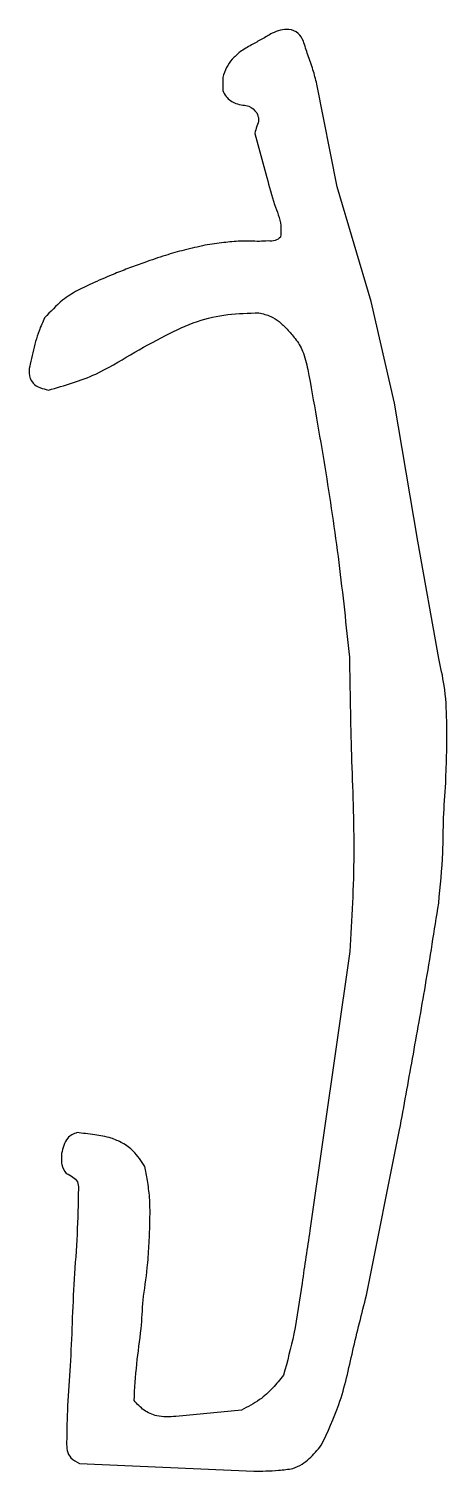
# Model space of a CAD drawing. Extents: x 66 to 98, y 105 to 215.
import ezdxf

# ---------------------------------------------------------------- set-up
doc = ezdxf.new("R2010")
doc.units = 0
doc.layers.add('imagen', color=7, linetype='CONTINUOUS')

msp = doc.modelspace()

# ---------------------------------------------------------------- linework, layer by layer
at = {"layer": 'imagen', "color": 7}
for points in [[(80.701015, 210.972678), (80.701015, 209.981266)], [(97.158469, 166.755659), (95.57221, 175.678375), (93.787666, 186.187353), (92.003123, 193.920375), (89.425449, 202.644809), (87.868741, 210.476457)], [(83.13642, 206.714582), (84.068724, 203.367497)], [(90.392806, 144.436322), (87.348462, 123.203594)], [(91.652606, 118.28158), (94.184232, 130.86651)], [(82.135041, 109.546152), (77.131929, 109.055427)], [(69.795472, 105.486338), (83.080405, 104.891491)]]:
    msp.add_lwpolyline(points, dxfattribs=at)
msp.add_lwpolyline([(67.416082, 187.178767)], close=True, dxfattribs=at)
for points, knots in [([(84.468385, 214.343483), (84.208312, 214.190697), (83.687177, 213.884546), (82.855636, 213.440556), (82.307844, 213.107936), (82.018889, 212.932481)], [0, 0, 0, 0, 0.904828, 1.813092, 2.827047, 2.827047, 2.827047, 2.827047]), ([(86.847775, 213.748633), (86.737053, 213.959188), (86.502032, 214.406114), (85.552478, 214.775415), (84.884957, 214.509456), (84.468385, 214.343483)], [0, 0, 0, 0, 0.696962, 1.479377, 2.778174, 2.778174, 2.778174, 2.778174]), ([(87.868741, 210.476457), (87.779954, 210.840826), (87.597081, 211.591309), (87.18656, 212.660122), (86.958175, 213.393921), (86.847775, 213.748633)], [0, 0, 0, 0, 1.123951, 2.314973, 3.429418, 3.429418, 3.429418, 3.429418]), ([(82.018889, 212.932481), (81.81304, 212.748162), (81.417931, 212.394378), (80.952947, 211.729302), (80.786748, 211.230159), (80.701015, 210.972678)], [0, 0, 0, 0, 0.827629, 1.588565, 2.399309, 2.399309, 2.399309, 2.399309]), ([(80.701015, 209.981266), (80.775227, 209.821559), (80.915088, 209.520579), (81.288696, 209.201969), (81.558699, 209.060111), (81.692427, 208.989851)], [0, 0, 0, 0, 0.522412, 0.984531, 1.438018, 1.438018, 1.438018, 1.438018]), ([(81.692427, 208.989851), (81.873041, 208.943519), (82.199804, 208.859697), (82.821495, 208.819825), (83.108271, 208.491204), (83.289685, 208.283318)], [0, 0, 0, 0, 0.562323, 1.017346, 1.800821, 1.800821, 1.800821, 1.800821]), ([(83.289685, 208.283318), (83.359567, 208.120953), (83.504472, 207.78428), (83.293607, 207.250005), (83.189581, 206.895662), (83.13642, 206.714582)], [0, 0, 0, 0, 0.510204, 1.057932, 1.63037, 1.63037, 1.63037, 1.63037]), ([(84.068724, 203.367497), (84.238979, 202.677937), (84.542677, 201.447914), (85.192752, 199.972152), (85.13414, 199.108782), (85.113746, 198.808369)], [0, 0, 0, 0, 2.138215, 3.814103, 4.708415, 4.708415, 4.708415, 4.708415]), ([(85.113746, 198.808369), (84.981635, 198.709633), (84.699202, 198.498554), (84.115304, 198.544473), (83.721092, 198.51041), (83.506524, 198.491869)], [0, 0, 0, 0, 0.479325, 1.024715, 1.676131, 1.676131, 1.676131, 1.676131]), ([(79.348089, 198.201492), (78.820284, 198.083954), (77.807084, 197.858324), (76.271123, 197.428013), (75.277212, 197.078905), (74.752536, 196.894614)], [0, 0, 0, 0, 1.622047, 3.113757, 4.781712, 4.781712, 4.781712, 4.781712]), ([(83.506524, 198.491869), (83.014858, 198.511877), (82.103802, 198.548951), (80.715211, 198.409701), (79.824493, 198.274047), (79.348089, 198.201492)], [0, 0, 0, 0, 1.474278, 2.731831, 4.177848, 4.177848, 4.177848, 4.177848]), ([(74.752536, 196.894614), (74.368129, 196.758567), (73.603918, 196.488102), (72.318807, 195.980061), (71.426304, 195.590411), (70.903036, 195.361962)], [0, 0, 0, 0, 1.22324, 2.431835, 4.144621, 4.144621, 4.144621, 4.144621]), ([(70.903036, 195.361962), (70.474802, 195.171922), (69.633634, 194.798633), (68.309336, 193.94843), (67.56616, 193.140868), (67.130168, 192.667104)], [0, 0, 0, 0, 1.405062, 2.759922, 4.682896, 4.682896, 4.682896, 4.682896]), ([(67.130168, 192.667104), (66.978474, 192.346421), (66.705488, 191.769321), (66.339774, 190.593721), (66.153812, 189.739224), (66.028104, 189.161592)], [0, 0, 0, 0, 1.062831, 1.912662, 3.685689, 3.685689, 3.685689, 3.685689]), ([(76.338798, 191.342701), (77.135934, 191.729839), (78.64486, 192.462668), (81.080038, 192.998669), (82.666326, 193.037594), (83.462879, 193.05714)], [0, 0, 0, 0, 2.651173, 5.018494, 7.406252, 7.406252, 7.406252, 7.406252]), ([(83.462879, 193.05714), (83.76754, 192.985706), (84.319824, 192.856213), (85.040767, 192.394873), (85.628861, 191.784967), (86.286556, 191.083117), (86.894502, 190.063958), (87.080104, 189.225024), (87.185749, 188.747503)], [0, 0, 0, 0, 0.93233, 1.690105, 2.525687, 3.469965, 4.573583, 6.031746, 6.031746, 6.031746, 6.031746]), ([(67.416082, 187.178767), (68.644753, 187.52444), (70.854792, 188.14621), (73.667693, 189.899612), (75.448612, 190.86177), (76.338798, 191.342701)], [0, 0, 0, 0, 3.806015, 6.845964, 9.884042, 9.884042, 9.884042, 9.884042]), ([(66.028104, 189.161592), (65.974901, 188.932608), (65.859063, 188.434044), (66.247883, 187.467124), (66.97396, 187.2879), (67.416082, 187.178767)], [0, 0, 0, 0, 0.698428, 1.520675, 2.80093, 2.80093, 2.80093, 2.80093]), ([(87.185749, 188.747503), (87.62913, 186.282524), (88.507453, 181.39948), (89.590927, 174.095283), (90.103762, 169.24457), (90.35827, 166.837275)], [0, 0, 0, 0, 7.513488, 14.883975, 22.145498, 22.145498, 22.145498, 22.145498]), ([(90.35827, 166.837275), (90.396263, 164.356918), (90.472769, 159.36234), (90.81819, 151.893139), (90.533835, 146.908507), (90.392806, 144.436322)], [0, 0, 0, 0, 7.442739, 14.987094, 22.410547, 22.410547, 22.410547, 22.410547]), ([(97.69421, 157.278644), (97.750881, 158.847889), (97.840155, 161.319909), (97.670864, 164.503585), (97.314293, 166.070783), (97.158469, 166.755659)], [0, 0, 0, 0, 4.711853, 7.422546, 9.526642, 9.526642, 9.526642, 9.526642]), ([(97.158469, 148.117097), (97.289197, 149.40197), (97.508894, 151.561278), (97.50552, 154.624049), (97.631007, 156.389469), (97.69421, 157.278644)], [0, 0, 0, 0, 3.871382, 6.506098, 9.179695, 9.179695, 9.179695, 9.179695]), ([(94.184232, 130.86651), (94.511386, 132.67492), (95.175204, 136.344298), (96.207592, 142.087716), (96.830341, 146.036487), (97.158469, 148.117097)], [0, 0, 0, 0, 5.513336, 11.186908, 17.505683, 17.505683, 17.505683, 17.505683]), ([(69.597191, 130.668228), (69.331243, 130.556216), (68.861052, 130.358181), (68.586511, 129.679259), (68.466929, 129.280271), (68.407494, 129.081967)], [0, 0, 0, 0, 0.826335, 1.460944, 2.088033, 2.088033, 2.088033, 2.088033]), ([(72.18689, 130.248641), (71.77928, 130.343059), (71.138125, 130.491573), (70.266142, 130.575845), (69.81312, 130.638408), (69.597191, 130.668228)], [0, 0, 0, 0, 1.253278, 1.971355, 2.625337, 2.625337, 2.625337, 2.625337]), ([(74.752536, 128.090554), (74.487113, 128.496934), (74.032417, 129.1931), (73.100121, 129.891692), (72.483132, 130.132851), (72.18689, 130.248641)], [0, 0, 0, 0, 1.445571, 2.476402, 3.428476, 3.428476, 3.428476, 3.428476]), ([(68.407494, 129.081967), (68.411263, 128.943918), (68.41893, 128.663016), (68.407566, 128.112092), (68.634411, 127.765968), (68.780004, 127.543819)], [0, 0, 0, 0, 0.415999, 0.846475, 1.617835, 1.617835, 1.617835, 1.617835]), ([(68.780004, 127.543819), (68.953656, 127.466779), (69.277306, 127.323194), (69.693225, 126.934656), (69.698577, 126.582996), (69.701312, 126.403267)], [0, 0, 0, 0, 0.573419, 1.068726, 1.586499, 1.586499, 1.586499, 1.586499]), ([(75.149101, 123.728337), (75.160374, 124.398574), (75.17891, 125.500648), (74.979467, 126.954504), (74.823782, 127.733889), (74.752536, 128.090554)], [0, 0, 0, 0, 2.007415, 3.300807, 4.392095, 4.392095, 4.392095, 4.392095]), ([(69.701312, 126.403267), (69.67944, 125.239595), (69.636259, 122.942117), (69.359538, 119.534033), (69.219071, 116.198311), (69.099766, 112.97393), (68.855098, 109.949359), (68.820516, 108.000151), (68.80406, 107.072599)], [0, 0, 0, 0, 3.490762, 6.891931, 10.253985, 13.506248, 16.570984, 19.353427, 19.353427, 19.353427, 19.353427]), ([(74.625391, 117.913198), (74.745392, 118.728728), (74.947312, 120.100969), (75.092375, 122.044447), (75.130208, 123.167489), (75.149101, 123.728337)], [0, 0, 0, 0, 2.472059, 4.159573, 5.843045, 5.843045, 5.843045, 5.843045]), ([(87.348462, 123.203594), (87.144233, 121.871165), (86.742426, 119.249699), (86.231938, 115.546063), (85.61988, 113.239026), (85.342614, 112.193925)], [0, 0, 0, 0, 4.04511, 7.958482, 11.199434, 11.199434, 11.199434, 11.199434]), ([(73.948412, 110.257148), (74.000305, 111.188827), (74.10248, 113.023265), (74.50223, 115.55862), (74.587425, 117.187367), (74.625391, 117.913198)], [0, 0, 0, 0, 2.797846, 5.508842, 7.688142, 7.688142, 7.688142, 7.688142]), ([(88.212732, 106.86229), (88.696582, 107.883869), (89.7865, 110.185069), (90.594362, 114.111212), (91.296873, 116.879693), (91.652606, 118.28158)], [0, 0, 0, 0, 3.380083, 7.613944, 11.957149, 11.957149, 11.957149, 11.957149]), ([(85.342614, 112.193925), (85.073479, 111.86488), (84.521736, 111.190318), (83.482256, 110.231316), (82.608718, 109.787054), (82.135041, 109.546152)], [0, 0, 0, 0, 1.275642, 2.615144, 4.201929, 4.201929, 4.201929, 4.201929]), ([(77.131929, 109.055427), (76.639382, 109.024616), (75.787386, 108.971319), (74.66196, 109.480584), (74.18432, 110.000406), (73.948412, 110.257148)], [0, 0, 0, 0, 1.460049, 2.52556, 3.565397, 3.565397, 3.565397, 3.565397]), ([(68.80406, 107.072599), (68.802342, 106.865816), (68.798917, 106.453385), (69.122802, 105.815611), (69.553208, 105.604926), (69.795472, 105.486338)], [0, 0, 0, 0, 0.615975, 1.228571, 2.017386, 2.017386, 2.017386, 2.017386]), ([(86.054644, 105.089775), (86.293837, 105.190431), (86.742104, 105.37907), (87.47876, 105.982567), (87.918109, 106.509161), (88.212732, 106.86229)], [0, 0, 0, 0, 0.774415, 1.451323, 2.829327, 2.829327, 2.829327, 2.829327]), ([(83.080405, 104.891491), (83.384211, 104.893946), (84.011641, 104.899016), (85.006295, 104.943637), (85.690841, 105.039061), (86.054644, 105.089775)], [0, 0, 0, 0, 0.91153, 1.882522, 2.983874, 2.983874, 2.983874, 2.983874])]:
    msp.add_open_spline(points, degree=3, knots=knots, dxfattribs=at)

doc.saveas('drawing.dxf')
